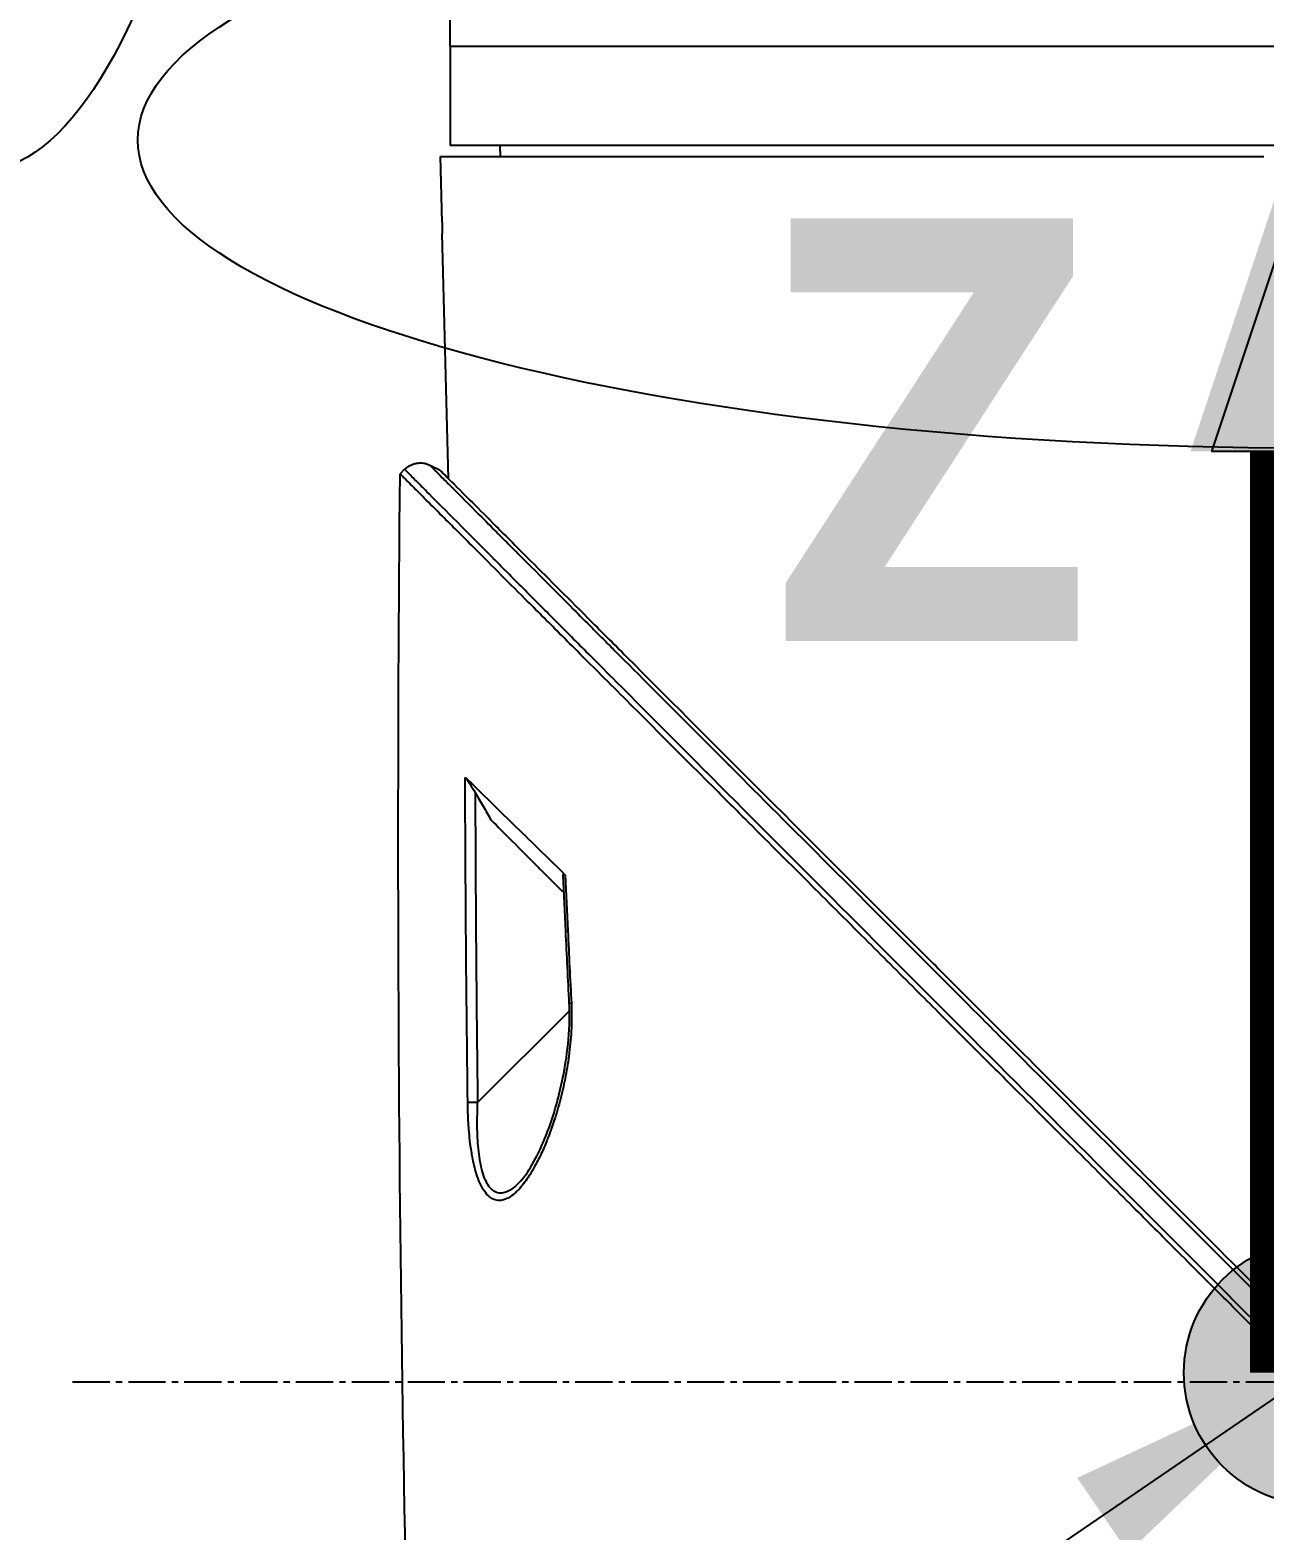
# Model space of a CAD drawing. Header units: millimetres. Extents: x 0 to 4378, y 0 to 2376.
# Drawn here: x 1476.2 to 1532.3, y 1581.7 to 1649.9 of the extents above; entities that cross this region are included whole.
import ezdxf

# ---------------------------------------------------------------- set-up
doc = ezdxf.new("R2010")
doc.units = ezdxf.units.MM
doc.header["$LTSCALE"] = 0.2
doc.linetypes.add('CENTER2', pattern=[1.125, 0.75, -0.125, 0.125, -0.125])
for name, color, linetype in [('02_Center Line', 1, 'CENTER2'), ('07_Special Line2', 76, 'Continuous'), ('12_Before Rev.Num.', 5, 'Continuous'), ('13_After Rev.Num.', 6, 'Continuous')]:
    doc.layers.add(name, color=color, linetype=linetype)
doc.layers.add('14_Mark', color=7, linetype='Continuous', true_color=0xe03c31)
doc.styles.add('Rainbow-5.0 Style', font='malgunsl.ttf')
doc.dimstyles.new('Rainbow-5.0 Style', dxfattribs={"dimtxt": 4, "dimasz": 2.5, "dimexe": 1, "dimexo": 1, "dimgap": 1, "dimtad": 1, "dimdsep": 46, "dimtxsty": 'Rainbow-5.0 Style', "dimcen": 0, "dimclrd": 251, "dimclre": 251, "dimclrt": 7, "dimazin": 3, "dimtp": 0.1, "dimtm": 0.1, "dimtfac": 0.61, "dimtmove": 0, "dimatfit": 3, "dimfxl": 1, "dimlwd": -1, "dimlwe": -1, "dimarcsym": 1})

# ---------------------------------------------------------------- blocks, each defined once
blk = doc.blocks.new('Blk$A47R2-4W24B')
for p, q in [((-149.7, 1046.9), (-149.7, 1048.4)), ((-71.7, 1046.9), (-149.7, 1046.9)), ((-71.7, 1046.9), (-149.7, 1046.9)), ((-149.7, 1046.9), (-149.7, 1042.4)), ((-150.145, 1041.9), (-112.7, 1041.9)), ((-150.068, 1038.9), (-150.145, 1041.9)), ((-71.7, 1042.4), (-149.7, 1042.4)), ((-147.413, 1041.9), (-147.421, 1042.4)), ((-149.771, 1027.25), (-150.058, 1038.4)), ((-151.768, 1027.681), (-151.975, 1027.474)), ((-150.185, 1027.43), (-150.185, 1027.43)), ((-149.729, 1025.632), (-149.729, 1025.632)), ((-146.99, 1010.893), (-146.99, 1010.893)), ((-148.449, 998.896), (-144.274, 1003.071)), ((-148.891, 998.458), (-148.891, 998.458)), ((-146.545, 995.277), (-146.545, 995.277)), ((-147.554, 994.456), (-147.554, 994.456))]:
    blk.add_line(p, q)
for centre, major_axis, ratio, start_param, end_param in [((785.756, 1050.582), (813.928, -452.399), 0.999756, 3.693419, 3.696148), ((-143.945, 1006.714), (-0.499, -0.023), 0.017721, 5.66269, 6.283185), ((766.206, 1049.659), (798.984, -438.969), 0.999758, 3.691233, 3.694845), ((-143.786, 1003.428), (-0.499, -0.025), 0.017652, 5.653988, 6.283186)]:
    blk.add_ellipse(centre, major_axis=major_axis, ratio=ratio, start_param=start_param, end_param=end_param)
for points, knots in [([(-150.068, 1038.9), (-150.067, 1038.847), (-150.065, 1038.795), (-150.063, 1038.689), (-150.062, 1038.638), (-150.061, 1038.549), (-150.06, 1038.513), (-150.059, 1038.447), (-150.059, 1038.421), (-150.058, 1038.405), (-150.058, 1038.403), (-150.058, 1038.401), (-150.058, 1038.4), (-150.058, 1038.4), (-150.058, 1038.4), (-150.058, 1038.4), (-150.058, 1038.4), (-150.058, 1038.4)], [-0.15745551, -0.15745551, -0.15745551, -0.15745551, -0.14166117, -0.14166117, -0.12412913, -0.12412913, -0.1081014, -0.1081014, -0.0880942, -0.0880942, -0.08251292, -0.08251292, -0.08028474, -0.08028474, -0.07872837, -0.07872837, -0.07872826, -0.07872826, -0.07872826, -0.07872826]), ([(-151.766, 1027.679), (-151.732, 1027.713), (-151.695, 1027.745), (-151.655, 1027.775), (-151.614, 1027.805), (-151.571, 1027.832), (-151.526, 1027.856), (-151.48, 1027.88), (-151.432, 1027.901), (-151.383, 1027.918), (-151.333, 1027.935), (-151.282, 1027.949), (-151.23, 1027.958), (-151.178, 1027.967), (-151.125, 1027.971), (-151.072, 1027.972), (-151.02, 1027.972), (-150.968, 1027.969), (-150.917, 1027.961), (-150.866, 1027.954), (-150.816, 1027.943), (-150.768, 1027.928), (-150.72, 1027.914), (-150.674, 1027.896), (-150.631, 1027.876)], [0.00001, 0.00001, 0.00001, 0.00001, 0.125, 0.125, 0.125, 0.25, 0.25, 0.25, 0.375, 0.375, 0.375, 0.5, 0.5, 0.5, 0.625, 0.625, 0.625, 0.75, 0.75, 0.75, 0.875, 0.875, 0.875, 1, 1, 1, 1]), ([(-112.276, 988.098), (-116.869, 992.697), (-121.341, 997.175), (-125.566, 1001.406), (-129.96, 1005.807), (-134.092, 1009.947), (-137.763, 1013.627), (-137.818, 1013.682), (-137.896, 1013.76), (-137.93, 1013.794), (-137.971, 1013.835), (-138.006, 1013.87), (-138.044, 1013.908), (-139.064, 1014.931), (-140.473, 1016.343), (-142.133, 1018.007), (-142.517, 1018.393), (-142.914, 1018.791), (-143.321, 1019.199), (-143.824, 1019.704), (-144.342, 1020.224), (-144.866, 1020.75), (-145.34, 1021.225), (-145.82, 1021.706), (-146.296, 1022.184), (-146.535, 1022.424), (-146.772, 1022.662), (-147.008, 1022.899), (-147.126, 1023.017), (-147.243, 1023.135), (-147.36, 1023.252), (-147.476, 1023.369), (-147.604, 1023.497), (-147.707, 1023.601), (-147.726, 1023.619), (-147.744, 1023.638), (-147.762, 1023.656), (-149.182, 1025.081), (-150.144, 1026.048), (-150.757, 1026.665), (-150.843, 1026.752), (-150.923, 1026.832), (-150.996, 1026.905), (-151.243, 1027.153), (-151.417, 1027.328), (-151.536, 1027.448), (-151.708, 1027.621), (-151.756, 1027.67), (-151.766, 1027.679)], [0, 0, 0, 0, 0.2431558, 0.2431558, 0.2431558, 0.4960937, 0.4960937, 0.4960937, 0.4998798, 0.4998798, 0.4998798, 0.5044509, 0.5044509, 0.5044509, 0.625, 0.625, 0.625, 0.6529348, 0.6529348, 0.6529348, 0.6875, 0.6875, 0.6875, 0.71875, 0.71875, 0.71875, 0.734375, 0.734375, 0.734375, 0.7421875, 0.7421875, 0.7421875, 0.75, 0.75, 0.75, 0.7513839, 0.7513839, 0.7513839, 0.8597114, 0.8597114, 0.8597114, 0.875, 0.875, 0.875, 0.9263298, 0.9263298, 0.9263298, 0.9999459, 0.9999459, 0.9999459, 0.9999459]), ([(-150.631, 1027.876), (-150.633, 1027.872), (-150.563, 1027.809), (-150.403, 1027.648), (-150.398, 1027.644), (-150.394, 1027.639), (-150.389, 1027.634), (-150.304, 1027.549), (-150.194, 1027.439), (-150.058, 1027.302), (-149.989, 1027.233), (-149.914, 1027.158), (-149.832, 1027.075), (-149.79, 1027.034), (-149.747, 1026.991), (-149.703, 1026.946), (-149.681, 1026.924), (-149.659, 1026.902), (-149.637, 1026.88), (-149.636, 1026.879), (-149.635, 1026.878), (-149.634, 1026.877), (-149.611, 1026.854), (-149.576, 1026.819), (-149.563, 1026.806), (-149.344, 1026.587), (-149.031, 1026.272), (-148.559, 1025.799), (-148.323, 1025.562), (-148.047, 1025.285), (-147.723, 1024.96), (-147.56, 1024.797), (-147.386, 1024.623), (-147.198, 1024.435), (-147.105, 1024.341), (-147.007, 1024.243), (-146.907, 1024.143), (-146.857, 1024.092), (-146.806, 1024.041), (-146.754, 1023.989), (-146.733, 1023.968), (-146.712, 1023.947), (-146.691, 1023.926), (-146.685, 1023.921), (-146.68, 1023.915), (-146.675, 1023.91), (-146.649, 1023.884), (-146.6, 1023.835), (-146.595, 1023.83), (-146.453, 1023.687), (-146.073, 1023.307), (-145.38, 1022.612), (-145.033, 1022.265), (-144.607, 1021.838), (-144.087, 1021.316), (-143.827, 1021.055), (-143.543, 1020.771), (-143.234, 1020.461), (-143.079, 1020.306), (-142.918, 1020.145), (-142.75, 1019.977), (-142.666, 1019.893), (-142.581, 1019.807), (-142.494, 1019.72), (-142.45, 1019.676), (-142.406, 1019.632), (-142.362, 1019.588), (-142.346, 1019.571), (-142.329, 1019.555), (-142.313, 1019.539), (-142.307, 1019.533), (-142.301, 1019.527), (-142.295, 1019.521), (-142.269, 1019.495), (-142.232, 1019.457), (-142.224, 1019.45), (-141.538, 1018.762), (-140.184, 1017.406), (-137.941, 1015.16), (-137.781, 1014.999), (-137.616, 1014.834), (-137.446, 1014.664), (-137.361, 1014.579), (-137.275, 1014.493), (-137.188, 1014.406), (-137.145, 1014.362), (-137.101, 1014.318), (-137.057, 1014.274), (-137.037, 1014.254), (-137.012, 1014.229), (-136.988, 1014.205), (-136.96, 1014.177), (-136.934, 1014.151), (-136.923, 1014.14), (-134.344, 1011.557), (-130.971, 1008.18), (-126.74, 1003.944), (-126.097, 1003.3), (-125.434, 1002.637), (-124.752, 1001.954), (-120.949, 998.147), (-116.531, 993.724), (-111.585, 988.775)], [0, 0, 0, 0, 0.06075, 0.06075, 0.06075, 0.0625, 0.0625, 0.0625, 0.09375, 0.09375, 0.09375, 0.109375, 0.109375, 0.109375, 0.117188, 0.117188, 0.117188, 0.120939, 0.120939, 0.120939, 0.121094, 0.121094, 0.121094, 0.125, 0.125, 0.125, 0.1875, 0.1875, 0.1875, 0.21875, 0.21875, 0.21875, 0.234375, 0.234375, 0.234375, 0.242188, 0.242188, 0.242188, 0.246094, 0.246094, 0.246094, 0.247666, 0.247666, 0.247666, 0.248047, 0.248047, 0.248047, 0.25, 0.25, 0.25, 0.3125, 0.3125, 0.3125, 0.34375, 0.34375, 0.34375, 0.359375, 0.359375, 0.359375, 0.367187, 0.367187, 0.367187, 0.371094, 0.371094, 0.371094, 0.373047, 0.373047, 0.373047, 0.373765, 0.373765, 0.373765, 0.374023, 0.374023, 0.374023, 0.37516, 0.37516, 0.37516, 0.484375, 0.484375, 0.484375, 0.492187, 0.492187, 0.492187, 0.496094, 0.496094, 0.496094, 0.498047, 0.498047, 0.498047, 0.498931, 0.498931, 0.498931, 0.5, 0.5, 0.5, 0.75, 0.75, 0.75, 0.788006, 0.788006, 0.788006, 1, 1, 1, 1]), ([(-150.185, 1027.664), (-150.185, 1027.664), (-150.156, 1027.635), (-150.038, 1027.517), (-149.949, 1027.429), (-149.598, 1027.077), (-149.252, 1026.731), (-148.502, 1025.981), (-148.158, 1025.638), (-147.556, 1025.036), (-147.325, 1024.804), (-146.802, 1024.282), (-146.508, 1023.988), (-145.378, 1022.857), (-144.455, 1021.935), (-142.884, 1020.363), (-142.288, 1019.767), (-138.172, 1015.651), (-133.783, 1011.262), (-128.16, 1005.64), (-127.551, 1005.031), (-125.605, 1003.084), (-124.252, 1001.732), (-121.404, 998.884), (-119.906, 997.386), (-116.778, 994.258), (-115.145, 992.625), (-113.086, 990.566), (-112.667, 990.147), (-111.934, 989.414), (-111.637, 989.117), (-111.126, 988.605), (-110.88, 988.36), (-110.53, 988.009), (-110.503, 987.983), (-110.084, 987.563), (-109.896, 987.376), (-109.529, 987.009), (-109.344, 986.824), (-109.021, 986.5), (-108.882, 986.361), (-108.649, 986.128), (-108.554, 986.034), (-108.358, 985.838), (-108.257, 985.736), (-107.869, 985.349), (-107.574, 985.054), (-106.892, 984.371), (-106.482, 983.961), (-104.429, 981.908), (-102.792, 980.272), (-99.656, 977.135), (-98.153, 975.632), (-93.926, 971.405), (-91.235, 968.714), (-88.096, 965.576), (-87.548, 965.027), (-85.958, 963.437), (-84.929, 962.409), (-82.065, 959.544), (-80.287, 957.766), (-77.966, 955.445), (-77.313, 954.793), (-76.14, 953.62), (-75.613, 953.093), (-74.668, 952.148), (-74.245, 951.725), (-73.136, 950.616), (-72.494, 949.974), (-71.501, 948.981), (-71.121, 948.6), (-70.663, 948.143), (-70.545, 948.025), (-70.239, 947.719), (-70.068, 947.548), (-69.696, 947.176), (-69.526, 947.006), (-69.355, 946.835), (-69.312, 946.792), (-69.269, 946.749), (-69.258, 946.738), (-69.247, 946.727), (-69.244, 946.724), (-69.242, 946.722), (-69.241, 946.721), (-69.24, 946.72), (-69.24, 946.72), (-69.24, 946.72), (-69.24, 946.72), (-69.24, 946.72)], [0, 0, 0, 0, 0.264332, 0.264332, 0.528758, 0.528758, 1.056139, 1.056139, 1.406505, 1.406505, 1.606603, 1.606603, 1.835356, 1.835356, 2.445847, 2.445847, 2.794554, 2.794554, 4.769924, 4.769924, 5.00797, 5.00797, 5.526041, 5.526041, 6.089229, 6.089229, 6.695329, 6.695329, 6.850985, 6.850985, 6.965758, 6.965758, 7.072004, 7.072004, 7.117238, 7.117238, 7.152898, 7.152898, 7.188974, 7.188974, 7.2161, 7.2161, 7.234487, 7.234487, 7.254339, 7.254339, 7.310164, 7.310164, 7.395171, 7.395171, 7.733586, 7.733586, 8.048233, 8.048233, 8.627304, 8.627304, 8.751092, 8.751092, 8.989797, 8.989797, 9.432477, 9.432477, 9.613385, 9.613385, 9.771568, 9.771568, 9.909899, 9.909899, 10.152258, 10.152258, 10.334616, 10.334616, 10.403043, 10.403043, 10.523121, 10.523121, 10.703617, 10.703617, 10.793786, 10.793786, 10.838901, 10.838901, 10.861447, 10.861447, 10.872715, 10.872715, 10.878346, 10.878346, 10.883825, 10.883825, 10.883825, 10.883825]), ([(-111.588, 987.087), (-111.634, 987.133), (-111.68, 987.179), (-111.773, 987.272), (-111.817, 987.315), (-111.955, 987.454), (-112.047, 987.545), (-112.322, 987.821), (-112.504, 988.003), (-112.81, 988.309), (-112.932, 988.431), (-113.542, 989.041), (-114.03, 989.529), (-114.844, 990.343), (-115.169, 990.668), (-115.927, 991.426), (-116.36, 991.859), (-117.369, 992.868), (-117.945, 993.444), (-119.286, 994.785), (-120.05, 995.549), (-121.827, 997.325), (-122.838, 998.336), (-124.415, 999.913), (-124.987, 1000.486), (-126.207, 1001.705), (-126.853, 1002.352), (-127.839, 1003.338), (-128.181, 1003.68), (-129.3, 1004.799), (-130.072, 1005.571), (-131.711, 1007.209), (-132.574, 1008.073), (-134.399, 1009.897), (-135.357, 1010.855), (-136.794, 1012.293), (-137.289, 1012.787), (-138.695, 1014.193), (-139.591, 1015.089), (-141.272, 1016.77), (-142.06, 1017.558), (-143.483, 1018.981), (-144.123, 1019.622), (-145.276, 1020.774), (-145.792, 1021.291), (-147.149, 1022.648), (-147.939, 1023.438), (-149.164, 1024.662), (-149.635, 1025.134), (-150.359, 1025.858), (-150.635, 1026.134), (-151.055, 1026.553), (-151.214, 1026.712), (-151.557, 1027.055), (-151.713, 1027.212), (-151.87, 1027.369), (-151.91, 1027.408), (-151.949, 1027.448), (-151.959, 1027.458), (-151.969, 1027.467), (-151.971, 1027.47), (-151.974, 1027.472), (-151.974, 1027.473), (-151.975, 1027.474), (-151.975, 1027.474), (-151.975, 1027.474), (-151.975, 1027.474), (-151.975, 1027.474)], [-7.729592, -7.729592, -7.729592, -7.729592, -7.71044, -7.71044, -7.69072, -7.69072, -7.65201, -7.65201, -7.574312, -7.574312, -7.522506, -7.522506, -7.315221, -7.315221, -7.177151, -7.177151, -6.993063, -6.993063, -6.7477, -6.7477, -6.420577, -6.420577, -5.984557, -5.984557, -5.735856, -5.735856, -5.451942, -5.451942, -5.300422, -5.300422, -4.9539, -4.9539, -4.557704, -4.557704, -4.105179, -4.105179, -3.863816, -3.863816, -3.40942, -3.40942, -2.98401, -2.98401, -2.611687, -2.611687, -2.28576, -2.28576, -1.715015, -1.715015, -1.28633, -1.28633, -0.964845, -0.964845, -0.723574, -0.723574, -0.36177, -0.36177, -0.180858, -0.180858, -0.090444, -0.090444, -0.045229, -0.045229, -0.022617, -0.022617, -0.011309, -0.011309, -0.000284, -0.000284, -0.000284, -0.000284]), ([(-149.017, 1013.679), (-149.006, 1013.669), (-148.993, 1013.654), (-148.963, 1013.617), (-148.945, 1013.593), (-148.89, 1013.517), (-148.845, 1013.45), (-148.722, 1013.26), (-148.64, 1013.126), (-148.561, 1012.99)], [0, 0, 0, 0, 0.00895126, 0.00895126, 0.01944765, 0.01944765, 0.04220813, 0.04220813, 0.0762287, 0.0762287, 0.0762287, 0.0762287]), ([(-149.017, 1013.679), (-148.556, 1013.246), (-147.867, 1012.562), (-146.319, 1011.052), (-145.475, 1010.246), (-144.469, 1009.239)], [0.0000029, 0.0000029, 0.0000029, 0.0000029, 0.3832328, 0.3832328, 0.6375563, 0.6375563, 0.6375563, 0.6375563]), ([(-148.561, 1012.99), (-148.442, 1012.783), (-148.322, 1012.575), (-148.083, 1012.161), (-147.963, 1011.954), (-147.844, 1011.747)], [-0.1435857, -0.1435857, -0.1435857, -0.1435857, -0.0718018, -0.0718018, -0.0000074, -0.0000074, -0.0000074, -0.0000074]), ([(-147.844, 1011.747), (-147.538, 1011.442), (-147.225, 1011.129), (-146.893, 1010.796), (-146.512, 1010.413), (-146.112, 1010.01), (-145.696, 1009.596), (-145.684, 1009.584), (-145.673, 1009.572), (-145.661, 1009.56), (-145.294, 1009.194), (-144.913, 1008.816), (-144.52, 1008.426)], [0.0000092, 0.0000092, 0.0000092, 0.0000092, 0.2496691, 0.2496691, 0.2496691, 0.5366951, 0.5366951, 0.5366951, 0.5448948, 0.5448948, 0.5448948, 0.7978255, 0.7978255, 0.7978255, 0.7978255]), ([(-144.557, 1009.254), (-144.558, 1009.267), (-144.556, 1009.277), (-144.546, 1009.288), (-144.537, 1009.288), (-144.517, 1009.279), (-144.508, 1009.274), (-144.49, 1009.259), (-144.479, 1009.25), (-144.469, 1009.239)], [0.12759986, 0.12759986, 0.12759986, 0.12759986, 0.14159583, 0.14159583, 0.15768994, 0.15768994, 0.1672569, 0.1672569, 0.17680899, 0.17680899, 0.17680899, 0.17680899]), ([(-144.19, 1003.412), (-144.171, 1003.047), (-144.172, 1002.663), (-144.189, 1002.286), (-144.206, 1001.9), (-144.24, 1001.522), (-144.282, 1001.179), (-144.284, 1001.165), (-144.285, 1001.151), (-144.287, 1001.138), (-144.33, 1000.791), (-144.387, 1000.441), (-144.452, 1000.101), (-144.516, 999.768), (-144.589, 999.443), (-144.667, 999.135), (-144.673, 999.114), (-144.678, 999.093), (-144.683, 999.073), (-144.772, 998.729), (-144.865, 998.408), (-144.969, 998.091), (-145.045, 997.858), (-145.127, 997.626), (-145.217, 997.391), (-145.247, 997.313), (-145.277, 997.236), (-145.308, 997.16), (-145.389, 996.96), (-145.471, 996.769), (-145.555, 996.588), (-145.671, 996.339), (-145.776, 996.132), (-145.91, 995.899), (-145.982, 995.772), (-146.05, 995.661), (-146.122, 995.552), (-146.182, 995.459), (-146.244, 995.369), (-146.313, 995.276), (-146.389, 995.175), (-146.464, 995.082), (-146.539, 994.999), (-146.56, 994.976), (-146.58, 994.954), (-146.599, 994.933), (-146.65, 994.88), (-146.699, 994.831), (-146.762, 994.776), (-146.849, 994.699), (-146.934, 994.636), (-147.018, 994.587), (-147.053, 994.566), (-147.086, 994.549), (-147.118, 994.534), (-147.163, 994.512), (-147.21, 994.494), (-147.267, 994.478), (-147.309, 994.466), (-147.349, 994.459), (-147.387, 994.454), (-147.479, 994.444), (-147.564, 994.451), (-147.654, 994.478), (-147.708, 994.494), (-147.765, 994.519), (-147.824, 994.555), (-147.852, 994.573), (-147.881, 994.593), (-147.909, 994.616), (-147.989, 994.68), (-148.066, 994.764), (-148.14, 994.868), (-148.212, 994.971), (-148.28, 995.092), (-148.339, 995.224), (-148.343, 995.232), (-148.347, 995.24), (-148.351, 995.249), (-148.404, 995.37), (-148.457, 995.511), (-148.503, 995.66), (-148.581, 995.907), (-148.643, 996.176), (-148.688, 996.414), (-148.703, 996.496), (-148.718, 996.581), (-148.733, 996.669), (-148.785, 996.995), (-148.824, 997.352), (-148.849, 997.671), (-148.852, 997.702), (-148.854, 997.734), (-148.856, 997.766), (-148.863, 997.859), (-148.869, 997.953), (-148.874, 998.046), (-148.878, 998.13), (-148.882, 998.212), (-148.885, 998.289), (-148.886, 998.302), (-148.886, 998.315), (-148.887, 998.328), (-148.893, 998.505), (-148.896, 998.673), (-148.899, 998.896)], [0, 0, 0, 0, 0.06061, 0.06061, 0.06061, 0.122541, 0.122541, 0.122541, 0.125, 0.125, 0.125, 0.18804, 0.18804, 0.18804, 0.25, 0.25, 0.25, 0.254168, 0.254168, 0.254168, 0.323919, 0.323919, 0.323919, 0.375, 0.375, 0.375, 0.39207, 0.39207, 0.39207, 0.4375, 0.4375, 0.4375, 0.5, 0.5, 0.5, 0.533908, 0.533908, 0.533908, 0.5625, 0.5625, 0.5625, 0.59375, 0.59375, 0.59375, 0.602455, 0.602455, 0.602455, 0.625, 0.625, 0.625, 0.65625, 0.65625, 0.65625, 0.669312, 0.669312, 0.669312, 0.6875, 0.6875, 0.6875, 0.700546, 0.700546, 0.700546, 0.731289, 0.731289, 0.731289, 0.75, 0.75, 0.75, 0.759109, 0.759109, 0.759109, 0.785061, 0.785061, 0.785061, 0.81088, 0.81088, 0.81088, 0.8125, 0.8125, 0.8125, 0.835978, 0.835978, 0.835978, 0.875, 0.875, 0.875, 0.888263, 0.888263, 0.888263, 0.9375, 0.9375, 0.9375, 0.942362, 0.942362, 0.942362, 0.956225, 0.956225, 0.956225, 0.96875, 0.96875, 0.96875, 0.970886, 0.970886, 0.970886, 1, 1, 1, 1]), ([(-146.545, 995.277), (-146.38, 995.45), (-146.209, 995.684), (-145.837, 996.289), (-145.638, 996.689), (-145.177, 997.777), (-144.933, 998.514), (-144.478, 1000.336), (-144.296, 1001.487), (-144.27, 1002.9), (-144.273, 1003.152), (-144.285, 1003.402)], [0, 0, 0, 0, 0.1280207, 0.1280207, 0.2959551, 0.2959551, 0.5548107, 0.5548107, 0.9047075, 0.9047075, 0.9800568, 0.9800568, 0.9800568, 0.9800568]), ([(-146.545, 995.277), (-146.705, 995.108), (-146.871, 994.97), (-147.035, 994.883), (-147.12, 994.839), (-147.205, 994.807), (-147.29, 994.793), (-147.374, 994.778), (-147.457, 994.779), (-147.536, 994.799), (-147.616, 994.819), (-147.694, 994.858), (-147.767, 994.915), (-147.839, 994.971), (-147.905, 995.046), (-147.967, 995.139), (-148.028, 995.231), (-148.084, 995.341), (-148.132, 995.462), (-148.18, 995.583), (-148.223, 995.719), (-148.259, 995.863), (-148.332, 996.15), (-148.382, 996.466), (-148.415, 996.801), (-148.448, 997.136), (-148.463, 997.479), (-148.467, 997.828), (-148.467, 997.915), (-148.467, 998.002), (-148.467, 998.09), (-148.466, 998.174), (-148.466, 998.259), (-148.463, 998.342)], [0.5829555, 0.5829555, 0.5829555, 0.5829555, 0.6456407, 0.6456407, 0.6456407, 0.6779228, 0.6779228, 0.6779228, 0.7102048, 0.7102048, 0.7102048, 0.7424869, 0.7424869, 0.7424869, 0.7747689, 0.7747689, 0.7747689, 0.8070509, 0.8070509, 0.8070509, 0.839333, 0.839333, 0.839333, 0.903897, 0.903897, 0.903897, 0.9684611, 0.9684611, 0.9684611, 0.9846021, 0.9846021, 0.9846021, 1, 1, 1, 1])]:
    blk.add_open_spline(points, degree=3, knots=knots)
for points in [[(-150.631, 1027.876), (-150.482, 1027.806), (-150.334, 1027.735), (-150.185, 1027.664)], [(-150.185, 1027.664), (-150.185, 1027.664), (-150.185, 1027.664), (-149.771, 1027.25)], [(-151.065, 954.086), (-151.917, 978.535), (-152.221, 1003.011), (-151.975, 1027.474)], [(-148.899, 998.896), (-148.964, 1003.824), (-149.003, 1008.751), (-149.017, 1013.679)], [(-148.561, 1012.99), (-148.547, 1008.292), (-148.51, 1003.594), (-148.449, 998.896)], [(-144.441, 1006.692), (-144.481, 1007.546), (-144.519, 1008.4), (-144.557, 1009.254)], [(-144.285, 1003.402), (-144.34, 1004.499), (-144.393, 1005.595), (-144.445, 1006.691)], [(-148.449, 998.896), (-148.63, 998.894), (-148.828, 998.894), (-148.899, 998.896)], [(-148.463, 998.342), (-148.456, 998.521), (-148.449, 998.705), (-148.449, 998.896)], [(-122.462, 947.534), (-118.297, 958.83), (-113.794, 971.299), (-109.085, 984.583)]]:
    blk.add_open_spline(points, degree=3)
at = {"layer": '02_Center Line', "ltscale": 11.288275}
blk.add_line((-166.869, 986.2), (75.275, 986.2), dxfattribs=at)
blk = doc.blocks.new('A$C19ebd0c3_1234')
for q in [(46.929, -0.778), (54.3, 6.594)]:
    blk.add_line((46.929, 6.594), q)
blk.add_ellipse((0, 0), major_axis=(53.194, 0), ratio=0.263273)
blk = doc.blocks.new('A$C3a293ff3')
at = {"layer": '12_Before Rev.Num.'}
blk.add_hatch(color=256, dxfattribs=at).paths.add_polyline_path([(0, 49.156), (-4.752, 34.9), (4.752, 34.9)])
at = {"layer": '14_Mark'}
h = blk.add_hatch(color=256, dxfattribs=at)
h.dxf.hatch_style = 1
h.paths.add_polyline_path([(5, 0, 1), (-5, 0, 1)])
at = {"layer": '07_Special Line2', "const_width": 5}
blk.add_lwpolyline([(34.9, 0), (0, 0)], dxfattribs=at)
at = {"layer": '12_Before Rev.Num.'}
for p in [(0, 46.78), (3.96, 34.9)]:
    blk.add_line(p, (-3.96, 34.9), dxfattribs=at)
at = {"layer": '12_Before Rev.Num.', "const_width": 5}
blk.add_lwpolyline([(0, 34.9), (0, 0)], dxfattribs=at)
at = {"layer": '14_Mark'}
blk.add_circle((0, 0), 5, dxfattribs=at)
at = {"layer": '12_Before Rev.Num.', "insert": (-20.587, 35.725), "char_height": 16, "attachment_point": 4, "style": 'Rainbow-5.0 Style'}
blk.add_mtext('{\\fMalgun Gothic Semilight|b1|i0|c129|p50;Z}', dxfattribs=at)

msp = doc.modelspace()

# ---------------------------------------------------------------- block references
msp.add_blockref('Blk$A47R2-4W24B', (1645.046, 602.257))
at = {"xscale": 1.2, "yscale": 1.2, "zscale": 1.2}
msp.add_blockref('A$C3a293ff3', (1534.706, 1588.872), dxfattribs=at)
at = {"layer": '13_After Rev.Num.', "rotation": 90}
msp.add_blockref('A$C19ebd0c3_1234', (1473.993, 1696.711), dxfattribs=at)
at = {"layer": '13_After Rev.Num.'}
msp.add_blockref('A$C19ebd0c3_1234', (1534.344, 1644.907), dxfattribs=at)

# ---------------------------------------------------------------- leaders
at = {"annotation_type": 0, "has_hookline": 1, "hookline_direction": 1, "text_width": 122.213}
msp.add_leader([(1535.334, 1589.449), (1368.901, 1475.733), (1356.401, 1475.733)], dimstyle='Rainbow-5.0 Style', override={"dimscale": 5, "dimgap": 1, "dimtad": 1}, dxfattribs=at)

doc.saveas('drawing.dxf')
